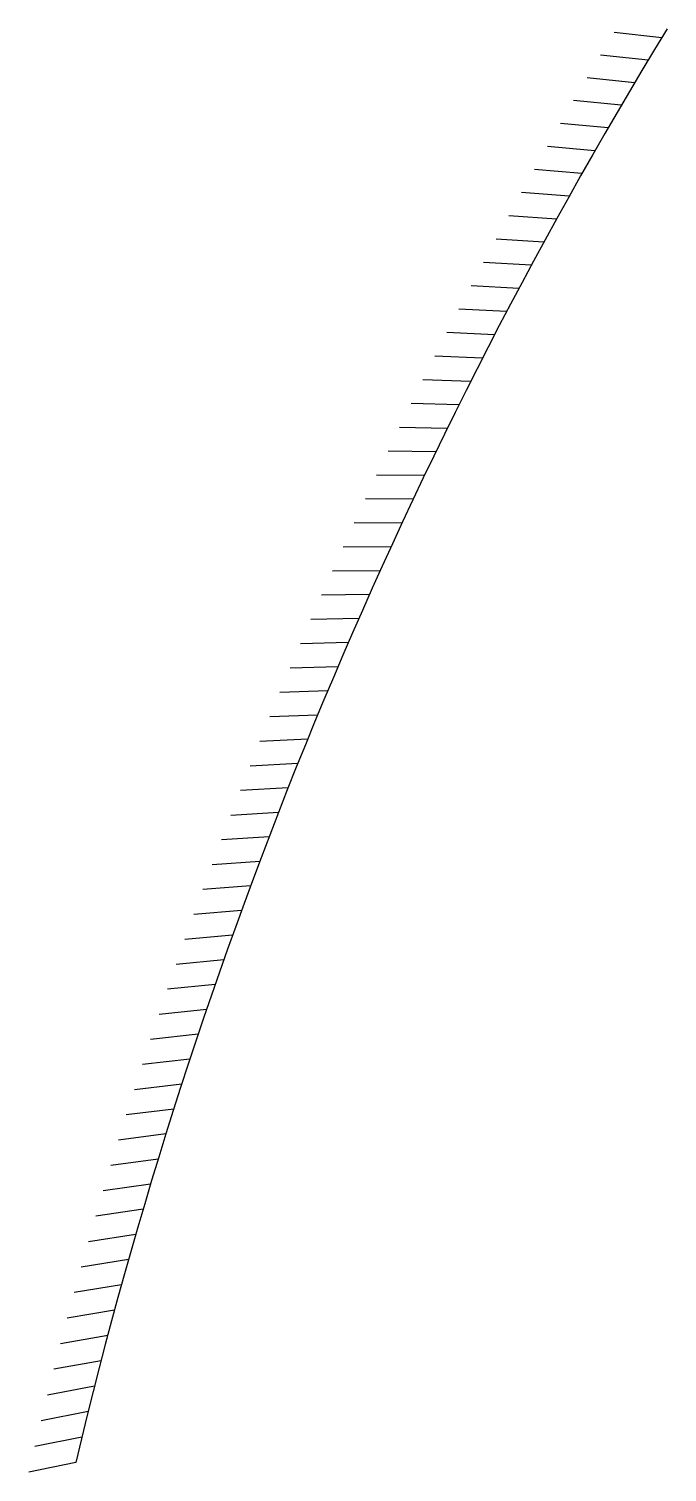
# Model space of a CAD drawing. Header units: millimetres. Extents: x -80 to -26, y -1 to 120.
import ezdxf

# ---------------------------------------------------------------- set-up
doc = ezdxf.new("R2010")
doc.units = ezdxf.units.MM
doc.layers.get('0').update_dxf_attribs({"linetype": 'CONTINUOUS'})

msp = doc.modelspace()

# ---------------------------------------------------------------- linework, layer by layer
for p, q in [((-26.94, 119.27), (-30.92, 119.72)), ((-28.08, 117.39), (-32.06, 117.82)), ((-29.21, 115.51), (-33.19, 115.92)), ((-30.33, 113.62), (-34.31, 114.01)), ((-31.43, 111.72), (-35.42, 112.09)), ((-32.53, 109.82), (-36.51, 110.17)), ((-33.62, 107.91), (-37.6, 108.24)), ((-34.69, 106), (-38.68, 106.31)), ((-35.76, 104.08), (-39.75, 104.37)), ((-36.82, 102.16), (-40.81, 102.42)), ((-37.86, 100.23), (-41.85, 100.47)), ((-38.9, 98.29), (-42.89, 98.51)), ((-39.92, 96.35), (-43.92, 96.55)), ((-40.94, 94.41), (-44.93, 94.59)), ((-41.94, 92.46), (-45.94, 92.61)), ((-42.94, 90.5), (-46.93, 90.63)), ((-43.92, 88.54), (-47.92, 88.65)), ((-44.89, 86.57), (-48.89, 86.66)), ((-45.86, 84.6), (-49.85, 84.67)), ((-46.81, 82.62), (-50.81, 82.67)), ((-47.75, 80.64), (-51.75, 80.67)), ((-48.68, 78.65), (-52.68, 78.66)), ((-49.6, 76.66), (-53.6, 76.64)), ((-50.51, 74.66), (-54.51, 74.63)), ((-51.41, 72.66), (-55.41, 72.6)), ((-52.3, 70.65), (-56.3, 70.57)), ((-53.18, 68.64), (-57.18, 68.54)), ((-54.04, 66.62), (-58.04, 66.5)), ((-54.9, 64.6), (-58.9, 64.46)), ((-55.75, 62.58), (-59.74, 62.42)), ((-56.58, 60.55), (-60.58, 60.36)), ((-57.41, 58.51), (-61.4, 58.31)), ((-58.22, 56.48), (-62.21, 56.25)), ((-59.02, 54.43), (-63.01, 54.18)), ((-59.81, 52.39), (-63.8, 52.12)), ((-60.59, 50.33), (-64.58, 50.04)), ((-61.36, 48.28), (-65.35, 47.97)), ((-62.12, 46.22), (-66.11, 45.89)), ((-62.87, 44.16), (-66.85, 43.8)), ((-63.61, 42.09), (-67.59, 41.71)), ((-64.33, 40.02), (-68.31, 39.62)), ((-65.05, 37.94), (-69.02, 37.52)), ((-65.75, 35.86), (-69.73, 35.42)), ((-66.44, 33.78), (-70.42, 33.32)), ((-67.12, 31.69), (-71.09, 31.21)), ((-67.79, 29.6), (-71.76, 29.1)), ((-68.45, 27.51), (-72.42, 26.99)), ((-69.1, 25.41), (-73.06, 24.87)), ((-69.74, 23.31), (-73.7, 22.75)), ((-70.36, 21.21), (-74.32, 20.62)), ((-70.98, 19.1), (-74.93, 18.49)), ((-71.58, 16.99), (-75.53, 16.36)), ((-72.17, 14.88), (-76.12, 14.23)), ((-72.75, 12.76), (-76.7, 12.09)), ((-73.32, 10.64), (-77.26, 9.95)), ((-73.88, 8.52), (-77.82, 7.81)), ((-74.43, 6.39), (-78.36, 5.66)), ((-74.96, 4.27), (-78.89, 3.51)), ((-75.49, 2.13), (-79.41, 1.36)), ((-76, 0), (-79.92, -0.8))]:
    msp.add_line(p, q)
msp.add_arc((325.04, -95.23), 412.19, 148.5192, 166.6418)

doc.saveas('drawing.dxf')
